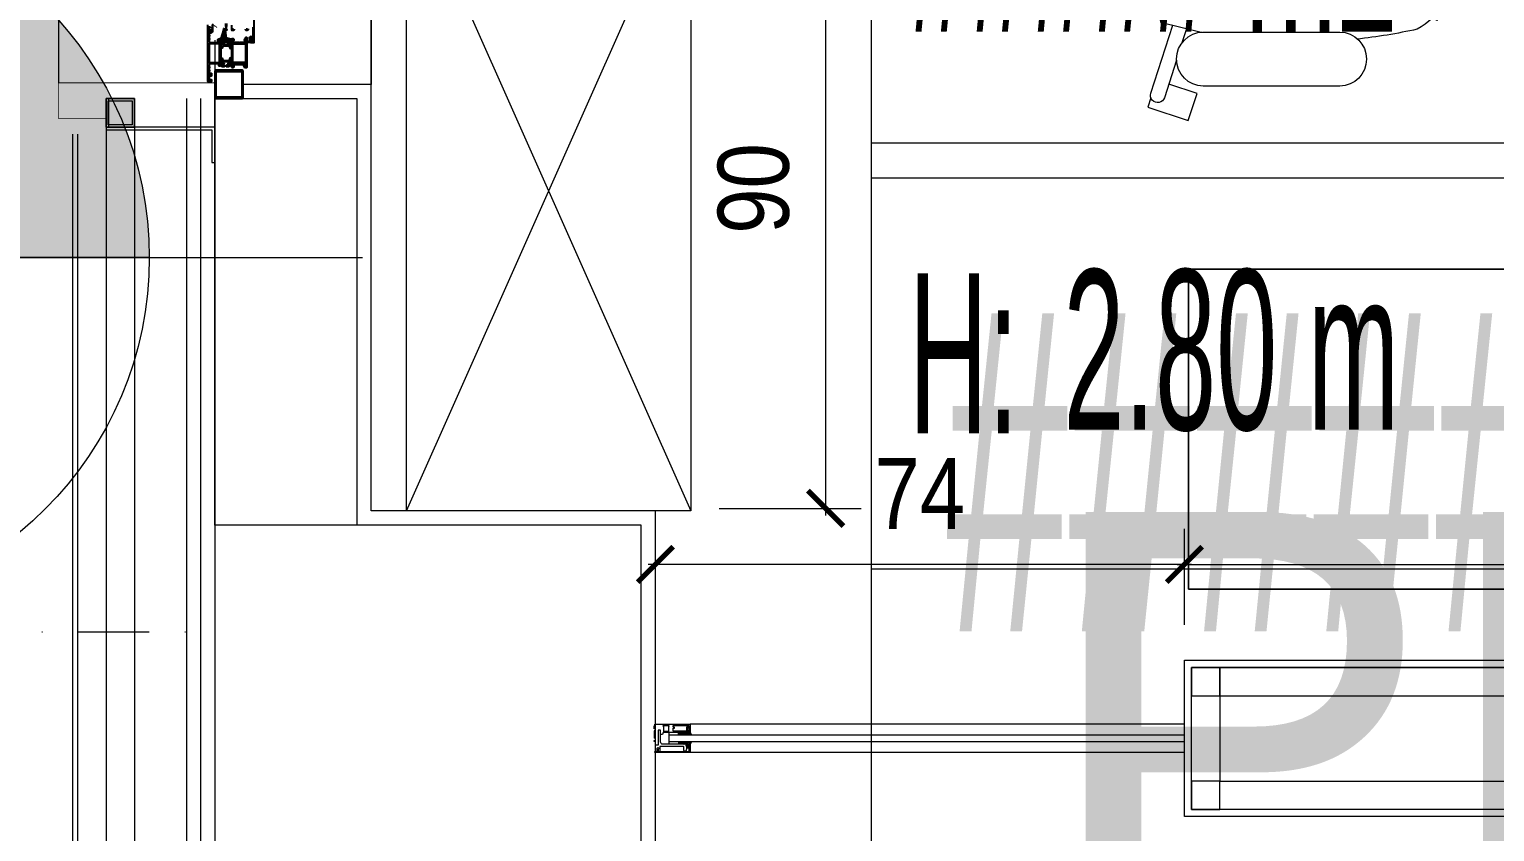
# Model space of a CAD drawing. Extents: x -9058 to 11890, y 0 to 8114.
# Drawn here: x 1739 to 1945.2, y 2932.7 to 3045.6 of the extents above; entities that cross this region are included whole.
import ezdxf
from ezdxf.enums import TextEntityAlignment as Align

# ---------------------------------------------------------------- set-up
doc = ezdxf.new("R2010")
doc.units = 0
doc.header["$LTSCALE"] = 10
doc.header["$MEASUREMENT"] = 0
doc.linetypes.add('DASHDOT', pattern=[1, 0.5, -0.25, 0, -0.25])
doc.layers.get('0').update_dxf_attribs({"color": 9, "lineweight": 9})
for name, color, linetype, lineweight in [('00', 9, 'Continuous', 9), ('01', 9, 'Continuous', 9), ('05', 9, 'Continuous', 9), ('06D', 9, 'Continuous', 9), ('10', 9, 'Continuous', 9), ('11', 9, 'Continuous', 9), ('14', 9, 'Continuous', 9), ('15', 9, 'Continuous', 9), ('21', 9, 'Continuous', 9), ('21 @ 10 (2)', 9, 'Continuous', 9), ('21 @ 10 (3)', 9, 'Continuous', 9), ('21 @ 20', 9, 'Continuous', 9), ('21_mahal200', 9, 'Continuous', 9), ('21_mahal200 @ 10 (1)', 9, 'Continuous', 9), ('21_mahal200 @ 10 (2)', 9, 'Continuous', 9), ('21_mahal200 @ 20', 9, 'Continuous', 9), ('24', 9, 'DASHDOT', 9), ('33', 9, 'BATTING', 9), ('40A', 9, 'Continuous', 9)]:
    doc.layers.add(name, color=color, linetype=linetype, lineweight=lineweight)
doc.styles.add('Arial', font='arial.ttf', dxfattribs={"height": 2.5})
doc.styles.add('MuuM_TEXT-STANDART', font='ARIALN.TTF')
doc.linetypes.add('BATTING', pattern='A,0.0001,-0.1,[134,ltypeshp.shx,S=0.1,R=0,X=-0.1,Y=0],-0.2,[134,ltypeshp.shx,S=0.1,R=180,X=0.1,Y=0],-0.1', length=0.4001)
doc.dimstyles.new('MuuM_DIM50', dxfattribs={"dimscale": 5, "dimtxt": 2, "dimasz": 1, "dimexe": 1, "dimexo": 1, "dimgap": 1, "dimtad": 1, "dimdec": 1, "dimrnd": 1, "dimdsep": 46, "dimtxsty": 'MuuM_TEXT-STANDART', "dimblk": 'ARCHTICK', "dimcen": 0, "dimdle": 0.2, "dimclrd": 256, "dimclre": 256, "dimclrt": 256, "dimadec": 0, "dimazin": 0, "dimtfac": 5, "dimtdec": 1, "dimtix": 1, "dimtmove": 2, "dimatfit": 3, "dimldrblk": 'DOT', "dimfxl": 5, "dimfxlon": 1, "dimtolj": 1, "dimlwd": -1, "dimlwe": -1, "dimarcsym": 0})
pattern_1 = [(45, (2431.60318, 5119.4504), (0.0883883476, -0.0883883476), []), (315, (2431.60318, 5119.4504), (-0.0883883476, -0.0883883476), [])]

# ---------------------------------------------------------------- blocks, each defined once
blk = doc.blocks.new('p-s-profil')
at = {"layer": '10'}
blk.add_lwpolyline([(9, 15.3), (4.6, 15.3), (4.6, 0.4), (0, 0.4), (0, 0), (5, 0), (5, 14.9), (9, 14.9), (9, 15.3)], dxfattribs=at)
blk.add_lwpolyline([(9, 15.3), (4.6, 15.3), (4.6, 0.4), (0, 0.4), (0, 0), (5, 0), (5, 14.9), (9, 14.9), (9, 15.3)], dxfattribs=at)
blk = doc.blocks.new('p-kutu_profil_40x40')
h = blk.add_hatch(color=256)
h.dxf.hatch_style = 1
h.paths.add_polyline_path([(0, 0), (4, 0), (4, 4), (0, 4)])
h = blk.add_hatch(color=255)
h.dxf.hatch_style = 1
h.paths.add_polyline_path([(0, 0), (4, 0), (4, 4), (0, 4)])
blk.add_lwpolyline([(0, 0), (4, 0), (4, 4), (0, 4)], close=True)
at = {"layer": '10'}
for points in [[(0, 4), (4, 4), (4, 0), (0, 0)], [(0, 4), (4, 4), (4, 0), (0, 0)], [(0, 0), (4, 0), (4, 4), (0, 4)], [(0.3, 3.7), (3.7, 3.7), (3.7, 0.3), (0.3, 0.3)], [(0.3, 3.7), (3.7, 3.7), (3.7, 0.3), (0.3, 0.3)]]:
    blk.add_lwpolyline(points, close=True, dxfattribs=at)
blk = doc.blocks.new('P-DOG-PORSCHE')
at = {"layer": '06D', "lineweight": 25, "ltscale": 0.5}
h = blk.add_hatch(dxfattribs=at)
h.set_pattern_fill('ANSI31', color=256, scale=0.05, angle=450, style=0)
h.set_pattern_definition([(225, (-191.06147, 133.83068), (-0.1122532, 0.1122532), [])])
edge = h.paths.add_edge_path(flags=16)
edge.add_arc((-9.78, 2.49), 0.025, 270, 360)
edge.add_line((-9.75, 2.49), (-9.75, 2.59))
edge.add_arc((-9.78, 2.59), 0.025, 0, 90)
edge.add_line((-9.78, 2.61), (-9.96, 2.61))
edge.add_arc((-9.96, 2.59), 0.025, 90, 180)
edge.add_line((-9.98, 2.59), (-9.98, 2.49))
edge.add_arc((-9.96, 2.49), 0.025, 180, 270)
edge.add_line((-9.96, 2.46), (-9.78, 2.46))
edge = h.paths.add_edge_path()
edge.add_arc((-9.58, 2.49), 0.035, 180, 270, ccw=False)
edge.add_line((-9.62, 2.49), (-9.62, 2.57))
edge.add_arc((-9.6, 2.57), 0.015, 137.8308, 180, ccw=False)
edge.add_line((-9.61, 2.58), (-9.57, 2.63))
edge.add_arc((-9.6, 2.65), 0.04, 316.3869, 422.9563)
edge.add_line((-9.58, 2.69), (-9.67, 2.73))
edge.add_arc((-9.75, 2.58), 0.175, 62.9563, 90)
edge.add_line((-9.75, 2.75), (-9.98, 2.75))
edge.add_arc((-9.98, 2.58), 0.175, 90, 117.0437)
edge.add_line((-10.06, 2.73), (-10.15, 2.69))
edge.add_arc((-10.13, 2.65), 0.04, 117.0437, 223.6131)
edge.add_line((-10.16, 2.63), (-10.12, 2.58))
edge.add_arc((-10.13, 2.57), 0.015, 0, 42.1692, ccw=False)
edge.add_line((-10.12, 2.57), (-10.12, 2.49))
edge.add_arc((-10.15, 2.49), 0.035, 270, 360, ccw=False)
edge.add_line((-10.15, 2.46), (-10.43, 2.46))
edge.add_arc((-10.43, 2.42), 0.04, 90, 180)
edge.add_line((-10.47, 2.42), (-10.47, 2.27))
edge.add_arc((-10.42, 2.27), 0.05, 180, 220.0348)
edge.add_line((-10.46, 2.24), (-10.09, 1.71))
edge.add_arc((-10.06, 1.73), 0.04, 220.0348, 393.0043)
edge.add_line((-10.02, 1.75), (-10.34, 2.26))
edge.add_arc((-10.29, 2.29), 0.06, 33.8544, 213.0043, ccw=False)
edge.add_line((-10.24, 2.33), (-9.4, 2.33))
edge.add_arc((-9.4, 2.37), 0.04, 270, 360)
edge.add_line((-9.36, 2.37), (-9.36, 2.42))
edge.add_arc((-9.4, 2.42), 0.04, 360, 450)
edge.add_line((-9.4, 2.46), (-9.58, 2.46))
h = blk.add_hatch(dxfattribs=at)
h.set_pattern_fill('ANSI31', color=256, scale=0.05, style=0)
h.set_pattern_definition([(225, (-8.60164, -248.68329), (0.1122532, -0.1122532), [])])
h.paths.add_polyline_path([(-9.73, 0.31), (-9.91, 0.49, -0.203536), (-9.94, 0.56), (-9.94, 0.64, -0.380587), (-9.86, 0.74, 0.061836), (-8.6, 1.04, 0.189764), (-8.54, 1.09), (-8.35, 1.52, -0.285747), (-8.26, 1.58), (-7.97, 1.58, -0.414214), (-7.95, 1.56), (-7.95, 1.47, -0.414214), (-7.97, 1.45), (-8.19, 1.45, 0.414214), (-8.22, 1.41), (-8.22, 1.22, 0.414214), (-8.2, 1.2), (-8.12, 1.2, 0.414214), (-8.09, 1.22), (-8.09, 1.26, -0.414214), (-8.06, 1.29), (-8, 1.29, -0.296563), (-7.98, 1.28), (-7.92, 1.14, -0.104779), (-7.9, 1.07), (-7.9, 0.99, 0.081633), (-7.9, 0.01), (-7.9, -0.07, -0.104779), (-7.92, -0.14), (-7.98, -0.28, -0.296563), (-8, -0.29), (-8.06, -0.29, -0.414214), (-8.09, -0.26), (-8.09, -0.23, 0.414214), (-8.12, -0.2), (-8.2, -0.2, 0.414214), (-8.22, -0.23), (-8.22, -0.29, -0.414214), (-8.25, -0.31), (-8.34, -0.31, -0.328426), (-8.39, -0.28), (-8.61, 0.43, 0.309555), (-8.63, 0.44), (-9.44, 0.5, -0.394287), (-9.45, 0.52, 0.364538), (-9.5, 0.57, 0.068684), (-9.8, 0.58, 0.950368), (-9.79, 0.54, -0.000002), (-9.79, 0.54), (-9.64, 0.39, -0.999219)])
h.paths.add_polyline_path([(-8.29, 0.64), (-8.29, 0.98, -0.414214), (-8.26, 1.01), (-8.13, 1.01, -0.414214), (-8.1, 0.98), (-8.1, 0.64, -0.414214), (-8.13, 0.61), (-8.26, 0.61, -0.414214)], flags=16)
h.paths.add_polyline_path([(-8.26, 0.39), (-8.13, 0.39, -0.414214), (-8.1, 0.36), (-8.1, 0.02, -0.414214), (-8.13, -0.01), (-8.26, -0.01, -0.414214), (-8.29, 0.02), (-8.29, 0.36, -0.414214)], flags=16)
at = {"layer": '06D'}
for points in [[(-117.78, 24), (-2.22, 24)], [(-118, -20), (-2, -20)]]:
    blk.add_lwpolyline(points, dxfattribs=at)
at = {"layer": '06D', "lineweight": 25, "ltscale": 0.5}
for points in [[(-10.24, 2.33), (-9.4, 2.33, 0.414214), (-9.36, 2.37), (-9.36, 2.42, 0.414214), (-9.4, 2.46), (-9.58, 2.46, -0.414214), (-9.62, 2.49), (-9.62, 2.57, -0.186103), (-9.61, 2.58), (-9.57, 2.63, 0.501687), (-9.58, 2.69), (-9.67, 2.73, 0.118551), (-9.75, 2.75)], [(-10.55, 0.49), (-9.69, 0.46, -0.962756), (-9.69, 0.36), (-10.55, 0.32, 0.403142)], [(-7.9, 0.01, -0.081633), (-7.9, 0.99), (-7.9, 1.07, 0.104779), (-7.92, 1.14), (-7.98, 1.28, 0.296563), (-8, 1.29), (-8.06, 1.29, 0.414214), (-8.09, 1.26), (-8.09, 1.22, -0.414214), (-8.12, 1.2), (-8.2, 1.2, -0.414214), (-8.22, 1.22), (-8.22, 1.41, -0.414214), (-8.19, 1.45), (-7.97, 1.45, 0.414214), (-7.95, 1.47), (-7.95, 1.56, 0.414214), (-7.97, 1.58), (-8.26, 1.58, 0.285747), (-8.35, 1.52), (-8.54, 1.09, -0.189764), (-8.6, 1.04, -0.061836), (-9.86, 0.74, 0.380587)], [(-9.91, 0.49), (-9.73, 0.31, 0.999219), (-9.64, 0.39), (-9.79, 0.54, -0.950364)], [(-9.8, 0.58, -0.068684), (-9.5, 0.57, -0.364538), (-9.45, 0.52, 0.394287), (-9.44, 0.5), (-8.63, 0.44, -0.309555), (-8.61, 0.43), (-8.39, -0.28, 0.328426), (-8.34, -0.31), (-8.25, -0.31, 0.414214), (-8.22, -0.29), (-8.22, -0.23, -0.414214), (-8.2, -0.2), (-8.12, -0.2, -0.414214), (-8.09, -0.23), (-8.09, -0.26, 0.414214), (-8.06, -0.29), (-8, -0.29, 0.296563), (-7.98, -0.28), (-7.92, -0.14, 0.104779), (-7.9, -0.07), (-7.9, 0.01)]]:
    blk.add_lwpolyline(points, format="xyb", dxfattribs=at)
for points in [[(-8.29, 0.64, 0.414214), (-8.26, 0.61), (-8.13, 0.61, 0.414214), (-8.1, 0.64), (-8.1, 0.98, 0.414214), (-8.13, 1.01), (-8.26, 1.01, 0.414214), (-8.29, 0.98)], [(-7.43, -0.02, 0.131652), (-7.42, -0.07), (-7.31, -0.25, -0.131652), (-7.31, -0.27), (-7.31, -0.29, -0.414214), (-7.34, -0.32), (-7.7, -0.32, -0.414214), (-7.73, -0.29), (-7.73, -0.27, -0.131652), (-7.72, -0.25), (-7.62, -0.07, 0.131652), (-7.6, -0.02), (-7.6, 0.83, 0.131652), (-7.62, 0.88), (-7.72, 1.07, -0.131652), (-7.73, 1.08), (-7.73, 1.11, -0.414214), (-7.7, 1.14), (-7.34, 1.14, -0.414214), (-7.31, 1.11), (-7.31, 1.08, -0.131652), (-7.31, 1.07), (-7.42, 0.88, 0.131652), (-7.43, 0.83)], [(-5.36, -0.02, -0.131652), (-5.37, -0.07), (-5.48, -0.25, 0.131652), (-5.49, -0.27), (-5.49, -0.29, 0.414214), (-5.46, -0.32), (-5.1, -0.32, 0.414214), (-5.07, -0.29), (-5.07, -0.27, 0.131652), (-5.07, -0.25), (-5.18, -0.07, -0.131652), (-5.19, -0.02), (-5.19, 0.83, -0.131652), (-5.18, 0.88), (-5.07, 1.07, 0.131652), (-5.07, 1.08), (-5.07, 1.11, 0.414214), (-5.1, 1.14), (-5.46, 1.14, 0.414214), (-5.49, 1.11), (-5.49, 1.08, 0.131652), (-5.48, 1.07), (-5.37, 0.88, -0.131652), (-5.36, 0.83)]]:
    blk.add_lwpolyline(points, format="xyb", close=True, dxfattribs=at)
at = {"layer": '10', "lineweight": 25, "ltscale": 0.5}
for p, q in [((-4.78, -0.81), (-4.78, -0.99)), ((-4.78, -0.99), (-4.78, -1.95)), ((-4.78, -1.95), (-4.28, -2.22))]:
    blk.add_line(p, q, dxfattribs=at)
at = {"layer": '10', "const_width": 0.1}
blk.add_lwpolyline([(4.78, 17.3), (2.78, 17.3), (2.78, 24), (-2.22, 24), (-2.22, 2), (-4.57, 2)], dxfattribs=at)
at = {"layer": '10', "lineweight": 25, "ltscale": 0.5}
for points in [[(-10.21, 2.78), (-9.54, 2.78, -0.414214), (-9.49, 2.73), (-9.49, 2.61, -0.414214), (-9.54, 2.56), (-9.64, 2.56, 0.414214), (-9.65, 2.55), (-9.65, 2.53, 0.414214), (-9.58, 2.46), (-9.27, 2.46, 0.414214), (-9.22, 2.51), (-9.22, 2.56), (-9.32, 2.56, -0.414214), (-9.35, 2.59), (-9.35, 2.76), (-9.22, 2.76), (-9.22, 2.77), (-8.95, 2.77), (-8.95, 2.76), (-8.8, 2.76), (-8.8, 2.77), (-8.47, 2.77), (-8.47, 2.76), (-8.32, 2.76), (-8.32, 2.77), (-8, 2.77, -0.425337), (-7.9, 2.67), (-7.95, 1.48, -0.403083), (-7.98, 1.45), (-8.1, 1.45, 0.414214), (-8.22, 1.33), (-8.22, 1.24, 0.414214), (-8.12, 1.14), (-8.11, 1.14, 0.414214), (-8.1, 1.15), (-8.1, 1.3, -0.414214), (-8.07, 1.33), (-7.93, 1.33, -0.414214), (-7.9, 1.3), (-7.9, 1), (-7.97, 0.74, 0.700084), (-7.86, 0.66), (-7.84, 0.68), (-7.67, 0.85, 0.607471), (-7.69, 0.91, -0.283637), (-7.71, 0.93), (-7.76, 1.11, -1.229391), (-7.71, 1.14), (-7.23, 1.14), (-7.4, 0.88, 0.859449), (-7.37, 0.85), (-7.12, 0.94), (-7, 1.14), (-5.8, 1.14), (-5.67, 0.94), (-5.43, 0.85, 0.859449), (-5.4, 0.88), (-5.56, 1.14), (-5.09, 1.14, -1.229391), (-5.04, 1.11), (-5.09, 0.93, -0.283637), (-5.11, 0.91, 0.607471), (-5.12, 0.85), (-4.95, 0.68), (-4.93, 0.66, 0.700084), (-4.83, 0.74), (-4.9, 1), (-4.9, 1.3, -0.414214), (-4.87, 1.33), (-4.73, 1.33, -0.414214), (-4.7, 1.3), (-4.7, 1.15, 0.414214), (-4.69, 1.14), (-4.68, 1.14, 0.414214), (-4.58, 1.24), (-4.58, 1.33, 0.414214), (-4.7, 1.45), (-4.82, 1.45, -0.403083), (-4.85, 1.48), (-4.89, 2.67, -0.425337), (-4.79, 2.77), (-4.47, 2.77), (-4.47, 2.76), (-4.32, 2.76), (-4.32, 2.77), (-3.99, 2.77), (-3.99, 2.76), (-3.84, 2.76), (-3.84, 2.77), (-3.58, 2.77), (-3.58, 2.76), (-3.45, 2.76), (-3.45, 2.59, -0.414214), (-3.48, 2.56), (-3.58, 2.56), (-3.58, 2.51, 0.414214), (-3.53, 2.46), (-3.22, 2.46, 0.414214), (-3.15, 2.53), (-3.15, 2.55, 0.414214), (-3.16, 2.56), (-3.26, 2.56, -0.414214), (-3.31, 2.61), (-3.31, 2.73, -0.414214), (-3.26, 2.78), (-2.59, 2.78, -0.414214), (-2.54, 2.73), (-2.54, 2.61, -0.414214), (-2.59, 2.56), (-2.69, 2.56, 0.414214), (-2.7, 2.55), (-2.7, 2.53, 0.414214), (-2.63, 2.46), (-2.41, 2.46, 0.414214), (-2.4, 2.47), (-2.4, 2.95, 0.414214), (-2.41, 2.96), (-10.39, 2.96, 0.414214)], [(-10.33, -0.34), (-9.68, -0.34, -0.414214), (-9.65, -0.37), (-9.65, -0.69, -0.414222), (-9.75, -0.79), (-9.79, -0.79, -0.414214)], [(-9.77, -0.64, 0.365977), (-9.75, -0.61), (-9.75, -0.52, 0.414214), (-9.78, -0.49)], [(-9.78, -2.59, 0.414214), (-9.75, -2.56), (-9.75, -2.47, 0.365977), (-9.77, -2.44, -0.366034)], [(-9.79, -2.29), (-9.75, -2.29, -0.414214), (-9.65, -2.39), (-9.65, -2.59, -0.414214), (-9.8, -2.74)], [(-10.07, -3.36), (-8.68, -3.36, 0.414214), (-8.65, -3.33), (-8.65, -3.17, 0.414214), (-8.68, -3.14), (-8.75, -3.14), (-8.75, -3.09, -0.414214), (-8.7, -3.04), (-8.44, -3.04, -0.414214), (-8.37, -3.11), (-8.37, -3.13, -0.414214), (-8.38, -3.14), (-8.46, -3.14, 0.414214), (-8.51, -3.19), (-8.51, -3.33, 0.414214), (-8.46, -3.38), (-8.09, -3.38, 0.414214), (-8.04, -3.33), (-8.04, -3.19, 0.414214), (-8.09, -3.14), (-8.16, -3.14, -0.414214), (-8.17, -3.13), (-8.17, -3.11, -0.414214), (-8.1, -3.04), (-7.93, -3.04, -0.414214), (-7.9, -3.07), (-7.9, -3.51, -0.414214), (-7.93, -3.54), (-13.2, -3.54, -0.363975)], [(-4.48, -0.34, -0.414222), (-4.4, -0.42), (-4.4, -0.59, -0.414214), (-4.55, -0.74), (-4.59, -0.74, -0.414214), (-4.6, -0.73), (-4.6, -0.66, -0.366034), (-4.57, -0.64, 0.365977), (-4.55, -0.61), (-4.55, -0.52, 0.414214), (-4.58, -0.49), (-4.69, -0.49, 0.365977), (-4.72, -0.51, -0.365977), (-4.75, -0.54), (-4.87, -0.54, 0.414214), (-4.9, -0.57), (-4.9, -1.41), (-4.93, -1.44), (-4.9, -1.47), (-4.9, -2.31, 0.414214), (-4.87, -2.34), (-4.75, -2.34, -0.365977), (-4.72, -2.36, 0.365977), (-4.69, -2.39), (-4.58, -2.39, 0.414214), (-4.55, -2.36), (-4.55, -2.27, 0.365977), (-4.57, -2.24, -0.366034), (-4.6, -2.21), (-4.6, -2.15, -0.414214), (-4.59, -2.14), (-4.55, -2.14, -0.414214), (-4.4, -2.29), (-4.4, -2.53, -0.414214), (-4.41, -2.54), (-8.39, -2.54, -0.414214), (-8.4, -2.53), (-8.4, -2.29, -0.414214), (-8.25, -2.14), (-8.21, -2.14, -0.414214), (-8.2, -2.15), (-8.2, -2.21, -0.366034), (-8.22, -2.24, 0.365977), (-8.25, -2.27), (-8.25, -2.36, 0.414214), (-8.22, -2.39), (-8.11, -2.39, 0.365977), (-8.08, -2.36, -0.365977), (-8.05, -2.34), (-7.93, -2.34, 0.414214), (-7.9, -2.31), (-7.9, -1.47), (-7.87, -1.44), (-7.9, -1.41), (-7.9, -0.57, 0.414214), (-7.93, -0.54), (-8.05, -0.54, -0.365977), (-8.08, -0.51, 0.365977), (-8.11, -0.49), (-8.22, -0.49, 0.414214), (-8.25, -0.52), (-8.25, -0.61, 0.365977), (-8.22, -0.64, -0.366034), (-8.2, -0.66), (-8.2, -0.73, -0.414214), (-8.21, -0.74), (-8.25, -0.74, -0.414214), (-8.4, -0.59), (-8.4, -0.42, -0.414214), (-8.32, -0.34), (-8.25, -0.34, 0.414214), (-8.22, -0.31), (-8.22, -0.29, -0.414214), (-8.12, -0.19), (-8.11, -0.19, -0.414214), (-8.1, -0.2), (-8.1, -0.31, 0.414214), (-8.07, -0.34), (-7.93, -0.34, 0.414214), (-7.9, -0.31), (-7.9, -0.19), (-7.97, 0.07, -0.700084), (-7.86, 0.15), (-7.84, 0.13), (-7.67, -0.04, -0.607471), (-7.69, -0.1, 0.283637), (-7.71, -0.12), (-7.76, -0.31, 1.229391), (-7.71, -0.34), (-7.23, -0.34), (-7.39, -0.07, -0.713664), (-7.37, -0.04), (-7.12, -0.14), (-7, -0.34), (-5.8, -0.34), (-5.67, -0.14), (-5.42, -0.04, -0.713664), (-5.4, -0.07), (-5.56, -0.34), (-5.09, -0.34, 1.229391), (-5.04, -0.31), (-5.09, -0.12, 0.283637), (-5.11, -0.1, -0.607471), (-5.12, -0.04), (-4.95, 0.13), (-4.93, 0.15, -0.700084), (-4.83, 0.07), (-4.9, -0.19), (-4.9, -0.31, 0.414214), (-4.87, -0.34), (-4.73, -0.34, 0.414214), (-4.7, -0.31), (-4.7, -0.2, -0.414214), (-4.69, -0.19), (-4.68, -0.19, -0.414214), (-4.58, -0.29), (-4.58, -0.31, 0.414214), (-4.55, -0.34), (-4.48, -0.34)]]:
    blk.add_lwpolyline(points, format="xyb", dxfattribs=at)
for points in [[(-7.71, 1.33), (-7.71, 1.8), (-7.7, 1.8), (-7.7, 2.3), (-7.71, 2.3), (-7.71, 2.77), (-5.09, 2.77), (-5.09, 2.3), (-5.1, 2.3), (-5.1, 1.8), (-5.09, 1.8), (-5.09, 1.33), (-6.32, 1.33), (-6.32, 1.35), (-6.47, 1.35), (-6.47, 1.33)], [(-0.2, -1.8), (-0.2, 1.8), (-3.8, 1.8), (-3.8, -1.8)], [(-7.7, -0.54), (-7.7, -2.34), (-5.1, -2.34), (-5.1, -0.54)]]:
    blk.add_lwpolyline(points, close=True, dxfattribs=at)
for points in [[(-8.29, 0.02, 0.414214), (-8.26, -0.01), (-8.13, -0.01, 0.414214), (-8.1, 0.02), (-8.1, 0.36, 0.414214), (-8.13, 0.39), (-8.26, 0.39, 0.414214), (-8.29, 0.36)], [(-4.5, 0.64, -0.414214), (-4.53, 0.61), (-4.66, 0.61, -0.414214), (-4.69, 0.64), (-4.69, 0.98, -0.414214), (-4.66, 1.01), (-4.53, 1.01, -0.414214), (-4.5, 0.98)], [(-4.5, 0.02, -0.414214), (-4.53, -0.01), (-4.66, -0.01, -0.414214), (-4.69, 0.02), (-4.69, 0.36, -0.414214), (-4.66, 0.39), (-4.53, 0.39, -0.414214), (-4.5, 0.36)], [(0, -1.8, -0.414214), (-0.2, -2), (-3.8, -2, -0.414214), (-4, -1.8), (-4, 1.8, -0.414214), (-3.8, 2), (-0.2, 2, -0.414214), (0, 1.8)], [(-8.11, -3.16), (-8.17, -3.16), (-8.17, -3.08, -0.236068), (-8.09, -3.04), (-7.93, -3.04, 0.414214), (-7.88, -2.99), (-7.88, -2.81, 0.557109), (-8.6, -2.37, 0.284432), (-8.64, -2.43, 0.557109), (-8.53, -2.5, -0.59685), (-8.03, -2.86, -2.161979), (-8.07, -2.89), (-8.21, -2.89, -1), (-8.33, -2.89), (-8.59, -2.89, 0.414214), (-8.64, -2.94), (-8.64, -2.99, 0.414214), (-8.59, -3.04), (-8.44, -3.04, -0.236068), (-8.36, -3.08), (-8.36, -3.16), (-8.42, -3.16), (-8.42, -3.19, 0.323522), (-8.39, -3.24), (-8.3, -3.27, 0.019238), (-8.29, -3.27), (-8.25, -3.27, 0.019238), (-8.24, -3.27), (-8.15, -3.24, 0.323522), (-8.11, -3.19)]]:
    blk.add_lwpolyline(points, format="xyb", close=True, dxfattribs=at)
at = {"layer": '14'}
blk.add_lwpolyline([(-2, -20), (-2, -2)], dxfattribs=at)
blk = doc.blocks.new('0a_roomno2')
blk.add_lwpolyline([(30, -16), (0, -16), (0, 0), (30, 0)], close=True)
for points in [[(0, -5), (30, -5)], [(12, -10.5), (0, -10.5)]]:
    blk.add_lwpolyline(points)
at = {"style": 'MuuM_TEXT-STANDART', "width": 0.6}
blk.add_text('H:', height=2.25, dxfattribs=at).set_placement((0.525, -12.962), align=Align.MIDDLE_LEFT)
at = {"style": 'Arial'}
blk.add_attdef('ODANO', (0, 1.505), '', height=3, dxfattribs=at)
blk.add_attdef('MEKANADI', text='', height=3, dxfattribs=at).set_placement((0.525, -4.75), align=Align.BOTTOM_LEFT)
at = {"style": 'MuuM_TEXT-STANDART', "width": 0.6}
for tag, p in [('YER01', (15, -7)), ('TAVAN01', (20.625, -7)), ('DUVAR01', (26.25, -7)), ('YER02', (15, -10.375)), ('TAVAN02', (20.625, -10.375)), ('DUVAR02', (26.25, -10.375)), ('YER03', (15, -13.75)), ('TAVAN03', (20.625, -13.75)), ('DUVAR03', (26.25, -13.75))]:
    blk.add_attdef(tag, text='', height=2.25, dxfattribs=at).set_placement(p, align=Align.MIDDLE_CENTER)
at = {"style": 'MuuM_TEXT-STANDART'}
blk.add_attdef('M2', text='', height=2.25, dxfattribs=at).set_placement((1.323, -7.805), align=Align.MIDDLE_LEFT)
at = {"style": 'MuuM_TEXT-STANDART', "width": 0.6}
blk.add_attdef('TEMIZTAVANYUKSEKLIGI', text='', height=2.25, dxfattribs=at).set_placement((2.7, -13.162), align=Align.MIDDLE_LEFT)
blk = doc.blocks.new('*U1149')
at = {"layer": '21_mahal200 @ 20'}
ref = blk.add_blockref('0a_roomno2', (1857.47, 2882.62), dxfattribs=dict(at, xscale=20, yscale=20, zscale=20))
ref.add_attrib('ODANO', ' PRS-ZK-12', (1857.47, 2917.72), dxfattribs={"layer": '0', "height": 60, "style": 'Arial'})
blk = doc.blocks.new('p-sand-porsche')
at = {"layer": '05', "ltscale": 0.02}
for points in [[(-1.61, 30.22), (-5.6, 28.92), (-6.84, 32.73), (-1.13, 34.58), (-0.7, 33.25)], [(-2.21, 32.08), (-2.21, 32.08)], [(-0.32, 32.74), (1.4, 27.44)], [(2.15, 25.12), (2.84, 23)], [(32.8, 23.53), (35.41, 25.43), (38.94, 20.57), (38.57, 20.31)], [(-0.9, 21.7), (-0.84, 22.1), (4.86, 23.5), (5.04, 23.53)], [(-22.84, -1), (-22.84, -5.2), (-26.84, -5.2), (-26.84, 0.8), (-25.44, 0.8)], [(-24.79, 1), (-24.79, 1)], [(-25.83, -0.08), (-25.81, -0.08)], [(-24.79, -1), (-24.79, -1)], [(40.65, -16.37), (41.53, -17.01), (38, -21.87), (37.36, -21.4)], [(-0.9, -21.7), (-0.84, -22.1), (4.86, -23.5), (5.04, -23.53)], [(2.15, -25.12), (2.84, -23)], [(-2.22, -32.75), (-2.65, -34.09), (3.05, -35.94), (4.29, -32.14), (0.29, -30.84)], [(-2.21, -32.07), (-2.21, -32.07)], [(-0.31, -32.69), (-0.31, -32.69)]]:
    blk.add_lwpolyline(points, dxfattribs=at)
for points in [[(0.89, 22.53), (-2.23, 32.12, -1.025339), (-0.31, 32.69), (-0.31, 32.69)], [(24.36, 31.1, -0.990997), (24.36, 23.5), (5.16, 23.5, -0.990997), (5.16, 31.1), (24.36, 31.1)], [(26.76, 24.5, -0.029436), (35.26, 23.1, -0.236009), (40.96, 14.75, -0.045719), (42.26, -0.02)], [(-13.2, 0, -0.028751), (-12.4, 20.7, -0.357908), (-11.18, 21.7)], [(-11.39, 21.7), (-0.2, 21.7, -0.413901), (0.8, 20.7, 0.028751), (0, 0)], [(-13.22, -1), (-24.84, -1, -1), (-24.84, 1), (-13.22, 1)], [(42.26, 0.02, -0.045719), (40.96, -14.75, -0.236009), (35.26, -23.1, -0.029436), (26.76, -24.5)], [(-11.18, -21.7, -0.357908), (-12.4, -20.7, -0.028751), (-13.2, 0)], [(0, 0, 0.028751), (0.8, -20.7, -0.413901), (-0.2, -21.7), (-11.39, -21.7)], [(1.4, -27.44), (-0.32, -32.74, -1), (-2.23, -32.12), (0.89, -22.52)], [(24.36, -31.1), (5.16, -31.1, -0.990997), (5.16, -23.5), (24.36, -23.5, -0.990997), (24.36, -31.1)]]:
    blk.add_lwpolyline(points, format="xyb", dxfattribs=at)
blk = doc.blocks.new('porsche_mobilya_2')
blk.add_lwpolyline([(2030.06, 4892.71), (1890.06, 4892.71), (1890.06, 4847.71), (1935.06, 4847.71)])
blk.add_lwpolyline([(1935.06, 4847.71), (1890.06, 4847.71), (1890.06, 4892.71), (2030.06, 4892.71), (2030.06, 4712.71), (1935.06, 4712.71)], close=True)
blk = doc.blocks.new('*U1150')
at = {"layer": '21_mahal200 @ 10 (1)'}
ref = blk.add_blockref('0a_roomno2', (1857.47, 3129.66), dxfattribs=dict(at, xscale=10, yscale=10, zscale=10))
ref.add_attrib('M2', '##### m2', dxfattribs={"layer": '0', "height": 22.5, "style": 'MuuM_TEXT-STANDART', "width": 0.6}).set_placement((1862.72, 3056.53), align=Align.MIDDLE_LEFT)
ref.add_attrib('TEMIZTAVANYUKSEKLIGI', '2.80 m', dxfattribs={"layer": '0', "height": 22.5, "style": 'MuuM_TEXT-STANDART', "width": 0.6}).set_placement((1884.47, 3000.54), align=Align.MIDDLE_LEFT)
at = {"layer": '21_mahal200 @ 10 (2)'}
ref = blk.add_blockref('0a_roomno2', (1857.47, 3129.66), dxfattribs=dict(at, xscale=10, yscale=10, zscale=10))
ref.add_attrib('M2', '##### m2', dxfattribs={"layer": '0', "height": 22.5, "style": 'MuuM_TEXT-STANDART', "width": 0.6}).set_placement((1862.72, 3056.53), align=Align.MIDDLE_LEFT)
ref.add_attrib('TEMIZTAVANYUKSEKLIGI', '2.80 m', dxfattribs={"layer": '0', "height": 22.5, "style": 'MuuM_TEXT-STANDART', "width": 0.6}).set_placement((1884.47, 3000.54), align=Align.MIDDLE_LEFT)
at = {"layer": '21_mahal200 @ 20'}
ref = blk.add_blockref('0a_roomno2', (1857.47, 3129.66), dxfattribs=dict(at, xscale=20, yscale=20, zscale=20))
ref.add_attrib('M2', '##### m2', dxfattribs={"layer": '0', "height": 45, "style": 'MuuM_TEXT-STANDART', "width": 0.6}).set_placement((1867.97, 2983.41), align=Align.MIDDLE_LEFT)
blk = doc.blocks.new('AKS')
at = {"layer": '24', "ltscale": 2}
blk.add_lwpolyline([(1062.53, 2945.87), (1745.06, 2945.87)], dxfattribs=at)
blk = doc.blocks.new('erederte')
at = {"layer": '10'}
for points in [[(285.24, 2955.86), (285.24, 2951.86), (289.24, 2951.86), (289.24, 2955.86)], [(289.24, 2951.86), (344.24, 2951.86), (344.24, 2955.86), (289.24, 2955.86)], [(285.24, 2951.86), (289.24, 2951.86), (289.24, 2939.86), (285.24, 2939.86)], [(285.24, 2939.86), (285.24, 2935.86), (289.24, 2935.86), (289.24, 2939.86)], [(289.24, 2939.86), (344.24, 2939.86), (344.24, 2935.86), (289.24, 2935.86)]]:
    blk.add_lwpolyline(points, close=True, dxfattribs=at)
at = {"layer": '11'}
for points in [[(284.24, 2956.86), (599.24, 2956.86), (599.24, 2934.86), (284.24, 2934.86)], [(285.24, 2955.86), (598.24, 2955.86), (598.24, 2935.86), (285.24, 2935.86)]]:
    blk.add_lwpolyline(points, close=True, dxfattribs=at)
blk = doc.blocks.new('_ArchTick')
at = {"color": 0, "linetype": 'ByBlock', "const_width": 0.15}
blk.add_lwpolyline([(-0.5, -0.5), (0.5, 0.5)], dxfattribs=at)
blk = doc.blocks.new('*D920')
at = {"transparency": 16777216}
for p, q in [((1827.06, 2961.86), (1827.06, 2975.33)), ((1901.5, 2961.86), (1901.5, 2975.33)), ((1902.5, 2970.33), (1826.06, 2970.33))]:
    blk.add_line(p, q, dxfattribs=at)
at = {"transparency": 16777216, "xscale": 5, "yscale": 5, "zscale": 5, "rotation": 180}
blk.add_blockref('_ArchTick', (1827.06, 2970.33), dxfattribs=at)
at = {"transparency": 16777216, "xscale": 5, "yscale": 5, "zscale": 5}
blk.add_blockref('_ArchTick', (1901.5, 2970.33), dxfattribs=at)
at = {"transparency": 16777216, "insert": (1864.28, 2980.33), "char_height": 10, "attachment_point": 5, "style": 'MuuM_TEXT-STANDART'}
blk.add_mtext('\\A1;74', dxfattribs=at)
blk = doc.blocks.new('_Dot')
at = {"color": 0, "linetype": 'ByBlock', "lineweight": -2}
blk.add_line((-0.5, 0), (-1, 0), dxfattribs=at)
at = {"color": 0, "linetype": 'ByBlock', "const_width": 0.5}
blk.add_lwpolyline([(-0.25, 0, 1), (0.25, 0, 1)], format="xyb", close=True, dxfattribs=at)
blk = doc.blocks.new('DOT')
at = {"color": 0, "linetype": 'ByBlock'}
blk.add_line((-0.5, 0), (-1, 0), dxfattribs=at)
at = {"color": 0, "linetype": 'ByBlock', "const_width": 0.5}
blk.add_lwpolyline([(-0.25, 0, 1), (0.25, 0, 1)], format="xyb", close=True, dxfattribs=at)
blk = doc.blocks.new('*D921')
at = {"transparency": 16777216}
for p, q in [((1901.5, 2961.86), (1901.5, 2975.33)), ((2216.5, 2961.86), (2216.5, 2975.33)), ((1900.5, 2970.33), (2217.5, 2970.33))]:
    blk.add_line(p, q, dxfattribs=at)
at = {"transparency": 16777216, "xscale": 5, "yscale": 5, "zscale": 5, "rotation": 180}
blk.add_blockref('_ArchTick', (1901.5, 2970.33), dxfattribs=at)
at = {"transparency": 16777216, "xscale": 5, "yscale": 5, "zscale": 5}
blk.add_blockref('_ArchTick', (2216.5, 2970.33), dxfattribs=at)
at = {"transparency": 16777216, "insert": (2059, 2980.43), "char_height": 10, "attachment_point": 5, "style": 'MuuM_TEXT-STANDART'}
blk.add_mtext('\\A1;315', dxfattribs=at)
blk = doc.blocks.new('zazazas')
at = {"layer": '05'}
blk.add_lwpolyline([(1478.24, 2788.15), (1518.24, 2788.15), (1518.24, 2698.15), (1478.24, 2698.15)], close=True, dxfattribs=at)
for points in [[(1478.24, 2788.15), (1518.24, 2698.15)], [(1478.24, 2698.15), (1518.24, 2788.15)]]:
    blk.add_lwpolyline(points, dxfattribs=at)
blk = doc.blocks.new('*D905')
at = {"transparency": 16777216}
for p, q in [((1851.02, 3069.23), (1851.02, 2977.23)), ((1836.02, 3068.23), (1856.02, 3068.23)), ((1836.02, 2978.23), (1856.02, 2978.23))]:
    blk.add_line(p, q, dxfattribs=at)
at = {"transparency": 16777216, "xscale": 5, "yscale": 5, "zscale": 5}
for p, rotation in [((1851.02, 3068.23), 90), ((1851.02, 2978.23), 270)]:
    blk.add_blockref('_ArchTick', p, dxfattribs=dict(at, rotation=rotation))
at = {"transparency": 16777216, "insert": (1840.91, 3023.23), "char_height": 10, "attachment_point": 5, "rotation": 90, "style": 'MuuM_TEXT-STANDART'}
blk.add_mtext('\\A1;90', dxfattribs=at)
blk = doc.blocks.new('0a_elevationtarget-p')
h = blk.add_hatch(color=256)
h.paths.add_polyline_path([(2.5, 0, 0.414214), (0, 2.5), (0, 0)])
h.paths.add_polyline_path([(0, 0), (-2.5, 0, 0.414214), (0, -2.5)])
blk.add_lwpolyline([(16.605, 0), (-4, 0)])
blk.add_circle((0, 0), 2.5)
at = {"layer": '40A'}
blk.add_lwpolyline([(-2.5, 0), (2.5, 0)], dxfattribs=at)
at = {"style": 'Arial'}
blk.add_attdef('BITMISKOT', text='', height=2, dxfattribs=at).set_placement((4.5, 0), align=Align.BOTTOM_LEFT)
blk.add_attdef('KABAKOT', text='', height=2, dxfattribs=at).set_placement((4.5, -0.592), align=Align.TOP_LEFT)
blk = doc.blocks.new('*U1165')
at = {"layer": '21 @ 10 (2)', "xscale": 10, "yscale": 10, "zscale": -10, "rotation": 180}
blk.add_blockref('0a_elevationtarget-p', (1705.85, 3013.5), dxfattribs=at)
at = {"layer": '21 @ 10 (3)', "xscale": 10, "yscale": 10, "zscale": -10, "rotation": 180}
blk.add_blockref('0a_elevationtarget-p', (1705.85, 3013.5), dxfattribs=at)
at = {"layer": '21 @ 20', "xscale": 20, "yscale": 20, "zscale": -20, "rotation": 180}
blk.add_blockref('0a_elevationtarget-p', (1705.85, 3013.5), dxfattribs=at)

msp = doc.modelspace()

# ---------------------------------------------------------------- hatches: boundary and pattern name
at = {"layer": '10'}
h = msp.add_hatch(dxfattribs=at)
h.set_pattern_fill('NET', color=256, angle=495, style=0)
h.set_pattern_definition([(45, (2456.38278, 5125.21348), (0.0883883476, -0.0883883476), []), (315, (2456.38278, 5125.21348), (-0.0883883476, -0.0883883476), [])])
h.paths.add_polyline_path([(1826.88, 2946.95), (1826.88, 2945.88), (1827.06, 2945.88), (1827.06, 2946.95)])
h = msp.add_hatch(dxfattribs=at)
h.set_pattern_fill('NET', color=256, angle=495, style=0)
h.set_pattern_definition([(45, (2435.33038, 5127.66952), (0.0883883476, -0.0883883476), []), (315, (2435.33038, 5127.66952), (-0.0883883476, -0.0883883476), [])])
h.paths.add_polyline_path([(1830.33, 2946.7), (1830.33, 2946.38), (1831.37, 2946.38), (1831.37, 2946.7)])
h = msp.add_hatch(dxfattribs=at)
h.set_pattern_fill('NET', color=256, angle=495, style=0)
h.set_pattern_definition(pattern_1)
h.paths.add_polyline_path([(1831.5, 2946.74), (1831.56, 2946.74), (1831.59, 2946.85), (1831.59, 2946.9), (1831.57, 2946.9), (1831.57, 2947.02), (1831.86, 2947.02), (1831.86, 2946.9), (1831.82, 2946.9), (1831.87, 2946.74), (1831.95, 2946.75), (1832.13, 2946.38), (1832.02, 2946.38), (1832.02, 2946.43), (1831.86, 2946.62, -0.2599), (1831.78, 2946.38), (1831.53, 2946.38, -0.382682)])
h.paths.add_polyline_path([(1831.74, 2946.62), (1831.55, 2946.62, 2.16717)], flags=16)
h = msp.add_hatch(dxfattribs=at)
h.set_pattern_fill('NET', color=256, angle=495, style=0)
h.set_pattern_definition([(45, (2435.33038, 5121.16039), (0.0883883476, -0.0883883476), []), (315, (2435.33038, 5121.16039), (-0.0883883476, -0.0883883476), [])])
h.paths.add_polyline_path([(1830.33, 2945.34), (1830.33, 2945.05), (1831.37, 2945.05), (1831.37, 2945.34)])
h = msp.add_hatch(dxfattribs=at)
h.set_pattern_fill('NET', color=256, angle=495, style=0)
h.set_pattern_definition(pattern_1)
h.paths.add_polyline_path([(1831.5, 2944.98), (1831.56, 2944.98), (1831.59, 2944.87), (1831.59, 2944.82), (1831.57, 2944.82), (1831.57, 2944.7), (1831.86, 2944.7), (1831.86, 2944.82), (1831.82, 2944.82), (1831.87, 2944.98), (1831.95, 2944.97), (1832.13, 2945.34), (1832.02, 2945.34), (1832.02, 2945.3), (1831.86, 2945.11, 0.2599), (1831.78, 2945.34), (1831.53, 2945.34, 0.382682)])
h.paths.add_polyline_path([(1831.74, 2945.1), (1831.55, 2945.1, -2.16717)], flags=16)

# ---------------------------------------------------------------- linework, layer by layer
at = {"layer": '00'}
for points in [[(1765.06, 2975.87), (1765.06, 3035.87), (1785.06, 3035.87), (1785.06, 2975.87), (1785.06, 2975.87)], [(1785.06, 2975.87), (1765.06, 2975.87)]]:
    msp.add_lwpolyline(points, dxfattribs=at)
at = {"layer": '01'}
msp.add_lwpolyline([(1765.06, 2915.87), (1825.06, 2915.87), (1825.06, 2975.87), (1765.06, 2975.87)], close=True, dxfattribs=at)
at = {"layer": '06D'}
for p, q in [((1901.5, 2947.86), (1831.96, 2947.86)), ((1901.5, 2943.86), (1831.95, 2943.86))]:
    msp.add_line(p, q, dxfattribs=at)
for points in [[(1765.06, 3044.09), (1765.06, 2859.1)], [(1749.76, 3035.87), (1749.76, 2855.87)], [(1753.76, 3035.87), (1753.76, 2855.87)], [(1761.06, 3035.87), (1761.06, 2855.87)]]:
    msp.add_lwpolyline(points, dxfattribs=at)
at = {"layer": '10'}
for points in [[(1745.06, 3030.87), (1745.06, 2860.87)], [(1745.76, 3030.87), (1745.76, 2860.87)], [(1827.06, 2946.95), (1826.88, 2946.95), (1826.88, 2945.88)], [(1828.96, 2946.7), (1828.96, 2945.05)], [(1829.71, 2947.43), (1829.55, 2947.43), (1829.55, 2947.66), (1831.75, 2947.66), (1831.75, 2947.43), (1831.45, 2947.43), (1831.45, 2946.89), (1829.55, 2946.89)], [(1830.33, 2946.36), (1830.33, 2946.7)], [(1831.37, 2946.7), (1831.37, 2946.7), (1831.37, 2946.36)], [(1831.59, 2947.02), (1831.86, 2947.02)], [(1831.96, 2946.74), (1832.13, 2946.38)], [(1827.06, 2945.88), (1826.88, 2945.88)], [(1831.8, 2944.02), (1831.8, 2944.47), (1831.48, 2944.47), (1831.48, 2944.76), (1831.4, 2944.76), (1831.5, 2944.98), (1831.56, 2944.98), (1831.59, 2944.87), (1831.59, 2944.82), (1831.57, 2944.82), (1831.57, 2944.58), (1831.86, 2944.58), (1831.86, 2944.82), (1831.82, 2944.82), (1831.87, 2944.98), (1831.95, 2944.97), (1831.95, 2943.86), (1826.99, 2943.86)], [(1830.33, 2945.36), (1830.33, 2945.05)], [(1831.4, 2944.76), (1831.37, 2944.76), (1831.37, 2945.36)], [(1831.57, 2944.7), (1831.86, 2944.7)], [(1831.86, 2946.62), (1832.02, 2946.43), (1832.02, 2946.38)], [(1831.86, 2945.11), (1832.02, 2945.3), (1832.02, 2945.34)], [(1831.95, 2944.97), (1832.13, 2945.34)]]:
    msp.add_lwpolyline(points, dxfattribs=at)
for points in [[(1827.06, 2944.89), (1827.06, 2945.41), (1826.88, 2945.41), (1826.88, 2945.55), (1827.06, 2945.55), (1827.06, 2947.19), (1826.88, 2947.19), (1826.88, 2947.62), (1827, 2947.62), (1827, 2947.86), (1831.96, 2947.86), (1831.96, 2946.74), (1831.86, 2946.74), (1831.81, 2946.92), (1831.87, 2946.92), (1831.87, 2947.29), (1831.59, 2947.29), (1831.59, 2946.74), (1831.44, 2946.74), (1831.4, 2946.7), (1828.15, 2946.7), (1828.08, 2946.4), (1827.78, 2946.4), (1827.78, 2947.01), (1827.46, 2947.01), (1827.46, 2944.89)], [(1828.91, 2946.84), (1828.23, 2946.84), (1828.23, 2947.54), (1828.16, 2947.58), (1828.16, 2947.66), (1828.96, 2947.66), (1828.96, 2947.53), (1828.91, 2947.47)]]:
    msp.add_lwpolyline(points, close=True, dxfattribs=at)
for points in [[(1829.55, 2946.89), (1829.55, 2947.31), (1829.71, 2947.31, 1), (1829.71, 2947.43, -1)], [(1831.55, 2946.62), (1831.74, 2946.62, -1)], [(1826.99, 2943.86), (1826.99, 2944.01), (1827.33, 2944.01), (1827.33, 2944.49, -1), (1827.53, 2944.49)], [(1831.05, 2944.18), (1831.05, 2944.63, 0.414214), (1830.95, 2944.74), (1827.7, 2944.74), (1827.7, 2944.01)], [(1831.37, 2945.05), (1828.11, 2945.05, -0.414214), (1827.78, 2945.38), (1827.78, 2946.4)], [(1831.48, 2944.76), (1831.37, 2944.18, -0.833203), (1831.05, 2944.18, -0.447088)], [(1831.55, 2945.1), (1831.74, 2945.1, 1)], [(1827.53, 2944.49, -0.305404), (1827.45, 2944.37, -5.773092)], [(1827.45, 2944.37), (1827.45, 2944.01), (1831.76, 2944.01), (1831.76, 2943.98, 0.561743), (1831.85, 2943.97, 0.595966), (1831.8, 2944.02, -2.204878)]]:
    msp.add_lwpolyline(points, format="xyb", dxfattribs=at)
for centre, radius, start, end in [((1831.72, 2946.58), 0.273, 143.5711, 234.0262), ((1831.64, 2946.54), 0.125, 139.5402, 40.4598), ((1831.72, 2945.14), 0.273, 125.9738, 216.4289), ((1831.64, 2945.18), 0.125, 319.5402, 220.4598), ((1831.61, 2946.57), 0.253, 305.8742, 11.3324), ((1831.61, 2945.16), 0.253, 348.6676, 54.1258)]:
    msp.add_arc(centre, radius, start, end, dxfattribs=at)
at = {"layer": '14'}
for points in [[(1787.06, 2977.87), (1787.06, 3047.87)], [(1787.06, 2913.87), (1827.06, 2913.87), (1827.06, 2977.87), (1787.06, 2977.87)]]:
    msp.add_lwpolyline(points, dxfattribs=at)
at = {"layer": '15'}
for p, q in [((1828.96, 2946.36), (1901.5, 2946.36)), ((1901.5, 2945.36), (1828.96, 2945.36))]:
    msp.add_line(p, q, dxfattribs=at)
at = {"layer": '33', "ltscale": 0.2, "flags": 128}
msp.add_lwpolyline([(1763.06, 3035.87), (1763.06, 2855.87)], dxfattribs=at)

# ---------------------------------------------------------------- block references
for name, p in [('AKS', (20, 15)), ('zazazas', (313.82, 279.72)), ('erederte', (1617.26, 0))]:
    msp.add_blockref(name, p)
at = {"xscale": -1, "rotation": 90}
msp.add_blockref('P-DOG-PORSCHE', (1767.06, 3035.87), dxfattribs=at)
at = {"rotation": 90}
for name, p in [('p-s-profil', (1765.06, 3026.87)), ('p-kutu_profil_40x40', (1753.76, 3031.87))]:
    msp.add_blockref(name, p, dxfattribs=at)
at = {"layer": '05', "xscale": -1, "rotation": 180}
msp.add_blockref('porsche_mobilya_2', (12, 7859.58), dxfattribs=at)
at = {"layer": '05'}
msp.add_blockref('p-sand-porsche', (1899, 3068.74), dxfattribs=at)
at = {"layer": '21', "color": 6}
msp.add_blockref('*U1165', (0, 0), dxfattribs=at)
at = {"layer": '21_mahal200', "color": 6}
for name in ['*U1150', '*U1149']:
    msp.add_blockref(name, (0, 0), dxfattribs=at)

# ---------------------------------------------------------------- dimensions: what is measured, and where the dimension line sits
dim = msp.add_linear_dim(base=(1851.02, 2978.23), p1=(1827.77, 3068.23), p2=(1827.77, 2978.23), angle=90, dimstyle='MuuM_DIM50', override={"dimldrblk": 'DOT', "dimfxl": 3})
dim.commit()
dim.dimension.update_dxf_attribs({"geometry": '*D905', "text_midpoint": (1840.91, 3023.23)})
for base, p2, picture, middle in [((1827.06, 2970.33), (1827.06, 2956.86), '*D920', (1864.28, 2980.33)), ((2216.5, 2970.33), (2216.5, 2956.86), '*D921', (2059, 2980.43))]:
    dim = msp.add_linear_dim(base=base, p1=(1901.5, 2956.86), p2=p2, dimstyle='MuuM_DIM50', override={"dimldrblk": 'DOT', "dimfxl": 3})
    dim.commit()
    dim.dimension.update_dxf_attribs({"geometry": picture, "text_midpoint": middle})

doc.saveas('drawing.dxf')
